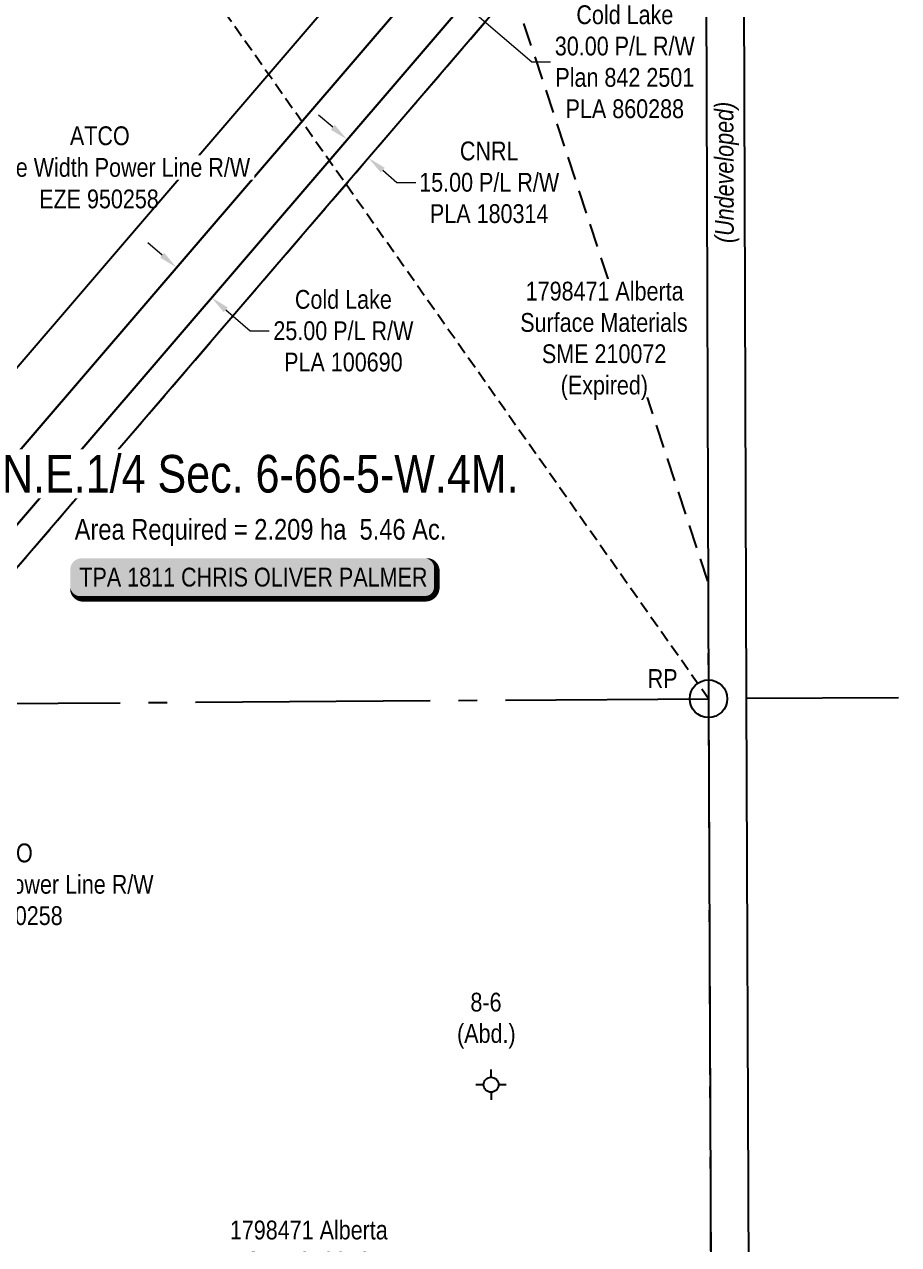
# Model space of a CAD drawing. Extents: x 516054 to 518684, y 6058562 to 6061257.
# Drawn here: x 516596 to 517061, y 6059202 to 6059851 of the extents above; entities that cross this region are included whole.
import ezdxf
from ezdxf.enums import TextEntityAlignment as Align

# ---------------------------------------------------------------- set-up
doc = ezdxf.new("R2010")
doc.units = 0
doc.header["$LTSCALE"] = 5
doc.header["$PDSIZE"] = 0.5
for name, pattern in [('foc-ACCESSROAD', [3.75, 2.5, -1.25]), ('foc-QUARTERLINE', [33, 25, -3, 2, -3]), ('foc-TIELINE', [1.875, 1.25, -0.625])]:
    doc.linetypes.add(name, pattern=pattern)
doc.layers.get('Defpoints').update_dxf_attribs({"color": 9})
for name, color, linetype in [('35', 37, 'Continuous'), ('C-SYMBOL', 7, 'Continuous'), ('F-RW', 190, 'Continuous'), ('F-WS', 190, 'foc-ACCESSROAD'), ('F-WS-S', 190, 'Continuous'), ('L-AREAREQUIRED', 7, 'Continuous'), ('L-SEC', 7, 'Continuous'), ('L-SECQ', 8, 'foc-QUARTERLINE'), ('L-TIE', 7, 'foc-TIELINE')]:
    doc.layers.add(name, color=color, linetype=linetype)
for name, color, linetype, lineweight in [('F-RW-T', 190, 'Continuous', 9), ('F-WS-T', 190, 'Continuous', 9), ('T-TEXT', 48, 'Continuous', 18)]:
    doc.layers.add(name, color=color, linetype=linetype, lineweight=lineweight)
doc.styles.add('100L', font='ARIALN.TTF', dxfattribs={"height": 11})
doc.styles.add('175L', font='ARIALN.TTF', dxfattribs={"height": 20})
doc.styles.add('80', font='ARIALN.TTF', dxfattribs={"height": 10})
doc.styles.add('80CG', font='ARIALN.TTF', dxfattribs={"height": 10})
doc.styles.add('80L', font='ARIALN.TTF', dxfattribs={"height": 10})
doc.styles.add('80LS', font='ARIALNI.TTF', dxfattribs={"height": 10})
doc.dimstyles.new('Compass 5 000', dxfattribs={"dimscale": 5, "dimtxt": 9, "dimasz": 2, "dimexe": 0.2, "dimexo": 0.0625, "dimgap": 0.5, "dimtad": 0, "dimtih": 1, "dimtoh": 1, "dimzin": 0, "dimdsep": 46, "dimtxsty": '80CG', "dimcen": 0.1, "dimse1": 1, "dimse2": 1, "dimclrd": 256, "dimclrt": 256, "dimaunit": 1, "dimadec": 4, "dimazin": 0, "dimtfac": 0.06, "dimtofl": 0, "dimtmove": 0, "dimatfit": 1, "dimfxl": 0.2, "dimtolj": 1, "dimtzin": 0, "dimlwd": -1, "dimarcsym": 0})

# ---------------------------------------------------------------- blocks, each defined once
blk = doc.blocks.new('*U368')
h = blk.add_hatch(color=255)
edge = h.paths.add_edge_path()
edge.add_line((-91.5, -11.5), (91.5, -11.5))
edge.add_arc((91.5, -5.5), 6, 270, 360)
edge.add_line((97.5, -5.5), (97.5, 4))
edge.add_arc((91.5, 4), 6, 0, 90)
edge.add_line((91.5, 10), (-91.5, 10))
edge.add_arc((-91.5, 4), 6, 90, 180)
edge.add_line((-97.5, 4), (-97.5, -5.5))
edge.add_arc((-91.5, -5.5), 6, 180, 270)
at = {"color": 44, "flags": 128}
blk.add_lwpolyline([(-91.5, -11.5, 3, 3, 0), (91.5, -11.5, 3, 3, 0.414214), (97.5, -5.5, 3, 3, 0), (97.5, 4, 3, 0, 0.414214), (91.5, 10, 0, 0, 0), (-91.5, 10, 0, 0, 0.414214), (-97.5, 4, 0, 0, 0), (-97.5, -5.5, 0, 3, 0.414214)], format="xyseb", close=True, dxfattribs=at)
at = {"color": 44, "style": '80'}
blk.add_attdef('ENTER_TEXT_001', (-35.99, -5), '', height=10, dxfattribs=at)
blk = doc.blocks.new('*D382')
at = {"layer": 'Defpoints', "color": 0, "transparency": 16777216}
for p in [(516779.4, 6059841.57), (516798.04, 6059825.58), (516695.2, 6059705.75)]:
    blk.add_point(p, dxfattribs=at)
at = {"layer": 'F-RW-T', "transparency": 16777216}
for p, q in [((516668.97, 6059728.26), (516661.38, 6059734.77)), ((516702.79, 6059699.24), (516715.84, 6059688.04)), ((516715.84, 6059688.04), (516725.84, 6059688.04))]:
    blk.add_line(p, q, dxfattribs=at)
for points in [[(516670.06, 6059729.52), (516667.89, 6059727), (516676.56, 6059721.75)], [(516703.87, 6059700.5), (516701.7, 6059697.97), (516695.2, 6059705.75)]]:
    blk.add_solid(points, dxfattribs=at)
at = {"layer": 'F-RW-T', "transparency": 16777216, "insert": (516765.38, 6059688.04), "char_height": 10, "attachment_point": 5, "style": '80CG', "bg_fill": 3, "box_fill_scale": 1.1, "bg_fill_color": 256, "bg_fill_true_color": 13158600, "bg_fill_transparency": 0}
blk.add_mtext('\\A1;Cold Lake\\P25.00 P/L R/W\\PPLA 100690', dxfattribs=at)
blk = doc.blocks.new('*D384')
at = {"layer": 'Defpoints', "color": 0, "transparency": 16777216}
for p in [(516778.71, 6059780.04), (516716.99, 6059731.13), (516728.36, 6059721.37)]:
    blk.add_point(p, dxfattribs=at)
at = {"layer": 'F-RW-T', "transparency": 16777216}
for p, q in [((516759.75, 6059796.31), (516752.16, 6059802.82)), ((516786.3, 6059773.52), (516793.89, 6059767.01)), ((516793.89, 6059767.01), (516803.89, 6059767.01))]:
    blk.add_line(p, q, dxfattribs=at)
for points in [[(516760.84, 6059797.57), (516758.67, 6059795.04), (516767.34, 6059789.8)], [(516787.39, 6059774.79), (516785.21, 6059772.26), (516778.71, 6059780.04)]]:
    blk.add_solid(points, dxfattribs=at)
at = {"layer": 'F-RW-T', "transparency": 16777216, "insert": (516842.97, 6059767.01), "char_height": 10, "attachment_point": 5, "style": '80CG'}
blk.add_mtext('\\A1;CNRL\\P15.00 P/L R/W\\PPLA 180314', dxfattribs=at)
blk = doc.blocks.new('*D385')
at = {"layer": 'Defpoints', "color": 0, "transparency": 16777216}
for p in [(516810.79, 6059878.2), (516600.67, 6059679.23), (516623.38, 6059659.74)]:
    blk.add_point(p, dxfattribs=at)
at = {"layer": 'F-RW-T', "transparency": 16777216}
for p, q in [((516780.49, 6059904.2), (516772.9, 6059910.71)), ((516818.38, 6059871.69), (516865.67, 6059831.13)), ((516865.67, 6059831.13), (516875.67, 6059831.13))]:
    blk.add_line(p, q, dxfattribs=at)
for points in [[(516781.58, 6059905.47), (516779.41, 6059902.94), (516788.08, 6059897.69)], [(516819.47, 6059872.96), (516817.3, 6059870.43), (516810.79, 6059878.2)]]:
    blk.add_solid(points, dxfattribs=at)
at = {"layer": 'F-RW-T', "transparency": 16777216, "insert": (516915.14, 6059831.13), "char_height": 10, "attachment_point": 5, "style": '80CG'}
blk.add_mtext('\\A1;Cold Lake\\P30.00 P/L R/W\\PPlan 842 2501\\PPLA 860288', dxfattribs=at)
blk = doc.blocks.new('RP')
at = {"layer": '35', "color": 3}
blk.add_circle((0, 0), 10, dxfattribs=at)
at = {"layer": '35', "color": 3, "style": '80'}
blk.add_attdef('RP_001', (-32.36, 5.75), '', height=10, dxfattribs=at)
blk = doc.blocks.new('Gabd')
for p, q in [((0, 0.81), (0, 1.62)), ((-0.81, 0), (-1.62, 0)), ((1.62, 0), (0.81, 0)), ((0, -0.81), (0, -1.62))]:
    blk.add_line(p, q)
blk.add_circle((0, 0), 0.8)
blk = doc.blocks.new('*D504')
at = {"layer": 'Defpoints', "color": 0, "linetype": 'Continuous', "transparency": 16777216}
for p in [(516401.54, 6059430.19), (516407.91, 6059433.78), (516405.31, 6059428.38)]:
    blk.add_point(p, dxfattribs=at)
at = {"layer": 'F-RW-T', "transparency": 16777216}
for p, q in [((516395.13, 6059439.93), (516386.12, 6059444.26)), ((516416.93, 6059429.45), (516491.54, 6059393.58)), ((516491.54, 6059393.58), (516501.54, 6059393.58))]:
    blk.add_line(p, q, dxfattribs=at)
at = {"layer": 'F-RW-T', "linetype": 'Continuous', "transparency": 16777216}
for points in [[(516395.85, 6059441.43), (516394.41, 6059438.43), (516404.14, 6059435.6)], [(516417.65, 6059430.95), (516416.2, 6059427.95), (516407.91, 6059433.78)]]:
    blk.add_solid(points, dxfattribs=at)
at = {"layer": 'F-RW-T', "linetype": 'Continuous', "transparency": 16777216, "insert": (516584.18, 6059393.58), "char_height": 10, "attachment_point": 5, "style": '80CG'}
blk.add_mtext('\\A1;ATCO\\PVariable Width Power Line R/W\\PEZE 950258', dxfattribs=at)

msp = doc.modelspace()

# ---------------------------------------------------------------- linework, layer by layer
at = {"layer": 'F-RW'}
for points in [[(516382.549, 6058682.785), (516357.521, 6058682.661), (516378.236, 6059165.189), (516432.483, 6059358.294), (516434.122, 6059361.702), (516450.59, 6059395.936), (516495.345, 6059489.153), (516518.819, 6059537.86), (516544.475, 6059567.747), (516856.212, 6059931.132), (516944.38, 6059993.293), (516957.869, 6060002.803), (516957.902, 6059993.334), (516958.019, 6059960.086), (516845.259, 6059880.596), (516539.457, 6059524.28), (516522.701, 6059489.34), (516455.698, 6059349.657), (516403.011, 6059161.43), (516382.549, 6058682.785)], [(516397.559, 6058682.859), (516382.549, 6058682.785), (516403.011, 6059161.43), (516455.698, 6059349.657), (516522.701, 6059489.34), (516539.457, 6059524.281), (516845.259, 6059880.597), (516958.019, 6059960.086), (516958.083, 6059941.788), (516855.421, 6059869.418), (516552.12, 6059516.016), (516539.383, 6059489.454), (516469.782, 6059344.354), (516417.915, 6059159.058), (516397.559, 6058682.859)]]:
    msp.add_lwpolyline(points, close=True, dxfattribs=at)
for points in [[(516348.449, 6059169.941), (516404.331, 6059368.899), (516406.93, 6059374.309), (516423.379, 6059408.547), (516461.993, 6059488.926), (516493.558, 6059554.412), (516521.691, 6059587.205), (516869.996, 6059993.072)], [(516856.212, 6059931.132), (516544.475, 6059567.747), (516518.819, 6059537.86), (516495.345, 6059489.153), (516450.59, 6059395.936), (516434.122, 6059361.702), (516432.483, 6059358.294), (516378.236, 6059165.189)]]:
    msp.add_lwpolyline(points, dxfattribs=at)
at = {"layer": 'F-WS'}
msp.add_lwpolyline([(516962.784, 6058685.701), (516397.559, 6058682.859), (516404.048, 6058834.662), (516417.915, 6059159.058), (516420.925, 6059169.811), (516469.782, 6059344.354), (516539.383, 6059489.454), (516552.12, 6059516.016), (516855.421, 6059869.418), (516959.436, 6059554.055), (516959.651, 6059492.346), (516962.784, 6058685.701)], close=True, dxfattribs=at)
at = {"layer": 'L-SEC'}
for p, q in [((516956.847, 6060295.6), (516959.652, 6059492.345)), ((516976.964, 6060295.671), (516979.768, 6059492.416)), ((516959.652, 6059492.345), (516962.784, 6058685.711)), ((516979.768, 6059492.424), (516982.901, 6058685.831))]:
    msp.add_line(p, q, dxfattribs=at)
at = {"layer": 'L-SECQ'}
for p, q in [((516191.624, 6059487.094), (516959.652, 6059492.345)), ((517060.825, 6059492.791), (516979.768, 6059492.416))]:
    msp.add_line(p, q, dxfattribs=at)

# ---------------------------------------------------------------- block references
ref = msp.add_blockref('*U368', (516717.572, 6059557.047))
ref.add_attrib('ENTER_TEXT_001', 'TPA 1811 CHRIS OLIVER PALMER', (516624.881, 6059552.044), dxfattribs={"color": 44, "height": 10, "style": '80'})
at = {"color": 3, "linetype": 'Continuous', "xscale": 0.999501, "yscale": 0.999501, "zscale": 0.999501}
msp.add_blockref('RP', (516959.652, 6059492.345), dxfattribs=at).add_auto_attribs({'RP_001': 'RP'})
at = {"layer": 'F-WS-S', "linetype": 'Continuous', "xscale": 4.997504999999997, "yscale": 4.997504999999997, "zscale": 4.997504999999997}
msp.add_blockref('Gabd', (516843.947, 6059287.038), dxfattribs=at)

# ---------------------------------------------------------------- texts
at = {"layer": 'F-RW-T', "linetype": 'Continuous', "style": '80CG'}
msp.add_text('ATCO', height=9.995, dxfattribs=at).set_placement((516619.869, 6059786.82))
at = {"layer": 'F-WS-T', "char_height": 9.99505, "attachment_point": 1, "style": '80L'}
for s, width, insert in [('\\pi7.51899;8-6\\P\\pi0.39428;(Abd.)', 30.58281, (516825.479, 6059335.955)), ('\\pi4.25485;1798471 Alberta\\P\\pi12.86927;SME 210072\\P\\pi22.87796;(Expired)', 90.81546, (516700.723, 6059214.736))]:
    msp.add_mtext_dynamic_manual_height_columns(s, width=width, gutter_width=49.975, heights=[0], dxfattribs=dict(at, insert=insert))
at = {"layer": 'L-AREAREQUIRED', "color": 5, "linetype": 'Continuous', "style": '100L'}
msp.add_text('Area Required = 2.209 ha  5.46 Ac.', height=10.99451, dxfattribs=at).set_placement((516721.299, 6059573.655), align=Align.BOTTOM_CENTER)
at = {"layer": 'T-TEXT', "style": '80LS'}
msp.add_text('(Undeveloped)', height=10, rotation=90.200029, dxfattribs=at).set_placement((516968.002, 6059772.318), align=Align.MIDDLE_CENTER)

# ---------------------------------------------------------------- dimensions: what is measured, and where the dimension line sits
at = {"layer": 'F-RW-T', "linetype": 'Continuous'}
dim = msp.add_linear_dim(base=(516407.913, 6059433.784), p1=(516401.543, 6059430.189), p2=(516405.314, 6059428.376), angle=334.323934, text='ATCO\\PVariable Width Power Line R/W\\PEZE 950258', dimstyle='Compass 5 000', dxfattribs=at)
dim.commit()
dim.dimension.update_dxf_attribs({"geometry": '*D504', "text_midpoint": (516584.18, 6059393.58), "dimtype": 161})

# ---------------------------------------------------------------- next in the draw order: texts
at = {"layer": 'C-SYMBOL', "color": 3, "linetype": 'Continuous', "insert": (516721.17, 6059622.011), "char_height": 19.99002, "width": 276.28505, "attachment_point": 2, "style": '175L', "bg_fill": 3, "box_fill_scale": 1.15, "bg_fill_color": 256, "bg_fill_true_color": 256, "bg_fill_transparency": 0}
msp.add_mtext('N.E.1/4 Sec. 6-66-5-W.4M.', dxfattribs=at)

# ---------------------------------------------------------------- next in the draw order: linework, layer by layer
at = {"layer": 'L-TIE'}
msp.add_line((516959.652, 6059492.345), (516519.312, 6060117.052), dxfattribs=at)

# ---------------------------------------------------------------- next in the draw order: dimensions: what is measured, and where the dimension line sits
at = {"layer": 'F-RW-T'}
dim = msp.add_linear_dim(base=(516695.2, 6059705.75), p1=(516779.398, 6059841.573), p2=(516798.039, 6059825.576), angle=319.362738, text='Cold Lake\\P25.00 P/L R/W\\PPLA 100690', dimstyle='Compass 5 000', override={"dimtfill": 1}, dxfattribs=at)
dim.commit()
dim.dimension.update_dxf_attribs({"geometry": '*D382', "text_midpoint": (516765.378, 6059688.037), "dimtype": 161})

# ---------------------------------------------------------------- next in the draw order: texts
at = {"layer": 'F-RW-T', "linetype": 'Continuous', "style": '80CG'}
msp.add_text('EZE 950258', height=9.995, dxfattribs=at).set_placement((516603.502, 6059753.224))

# ---------------------------------------------------------------- next in the draw order: dimensions: what is measured, and where the dimension line sits
at = {"layer": 'F-RW-T'}
for base, p1, p2, angle, text, picture, middle in [((516810.793, 6059878.205), (516600.667, 6059679.226), (516623.38, 6059659.741), 319.374648, 'Cold Lake\\P30.00 P/L R/W\\PPlan 842 2501\\PPLA 860288', '*D385', (516915.144, 6059831.125)), ((516778.712, 6059780.037), (516716.991, 6059731.129), (516728.362, 6059721.37), 319.362793, 'CNRL\\P15.00 P/L R/W\\PPLA 180314', '*D384', (516842.975, 6059767.012))]:
    dim = msp.add_linear_dim(base=base, p1=p1, p2=p2, angle=angle, text=text, dimstyle='Compass 5 000', dxfattribs=at)
    dim.commit()
    dim.dimension.update_dxf_attribs({"geometry": picture, "text_midpoint": middle, "dimtype": 161})

# ---------------------------------------------------------------- next in the draw order: texts
at = {"layer": 'F-RW-T', "linetype": 'Continuous', "insert": (516555.426, 6059779.983), "char_height": 9.99501, "width": 161.15829, "attachment_point": 1, "style": '80CG', "bg_fill": 3, "box_fill_scale": 1.15, "bg_fill_color": 256, "bg_fill_true_color": 256, "bg_fill_transparency": 0}
msp.add_mtext('Variable Width Power Line R/W', dxfattribs=at)
at = {"layer": 'F-WS-T', "insert": (516858.145, 6059714.169), "char_height": 9.99505, "attachment_point": 1, "style": '80L', "bg_fill": 3, "box_fill_scale": 1.15, "bg_fill_color": 256, "bg_fill_true_color": 256, "bg_fill_transparency": 0}
msp.add_mtext_dynamic_manual_height_columns('\\pi4.25485;1798471 Alberta\\P\\pi1.34019;Surface Materials\\P\\pi12.86927;SME 210072\\P\\pi22.87796;(Expired)', width=90.81546, gutter_width=49.975, heights=[0], dxfattribs=at)

doc.saveas('drawing.dxf')
